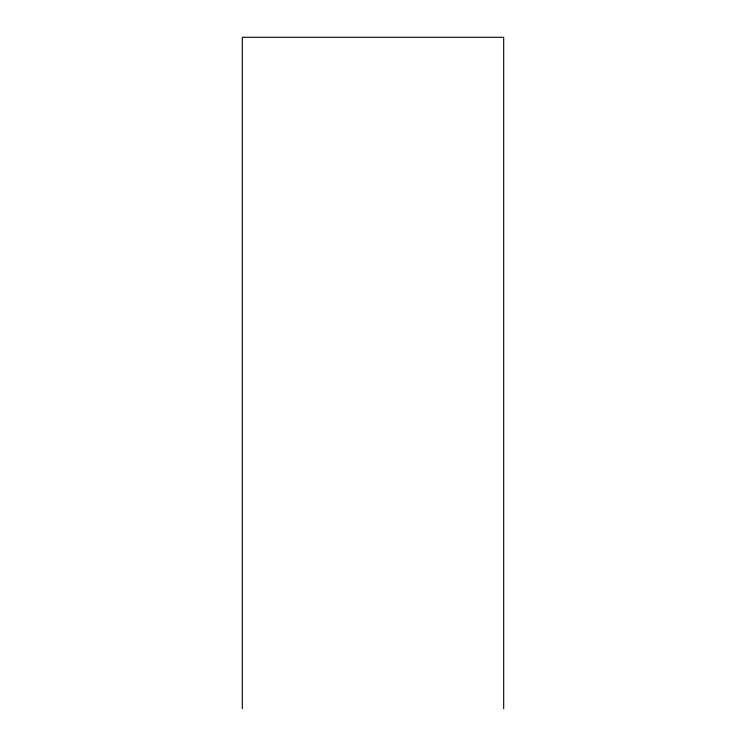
<?xml version="1.0" encoding="UTF-8"?>
<svg xmlns="http://www.w3.org/2000/svg" width="746" height="746" viewBox="0 0 746 746"><rect width="100%" height="100%" fill="white"/><g stroke="black" fill="none" stroke-linecap="round" stroke-linejoin="round"><path stroke-width="1.12" d="M503.681 708.7L503.681 37.3L242.319 37.3L242.319 708.7"/></g></svg>
